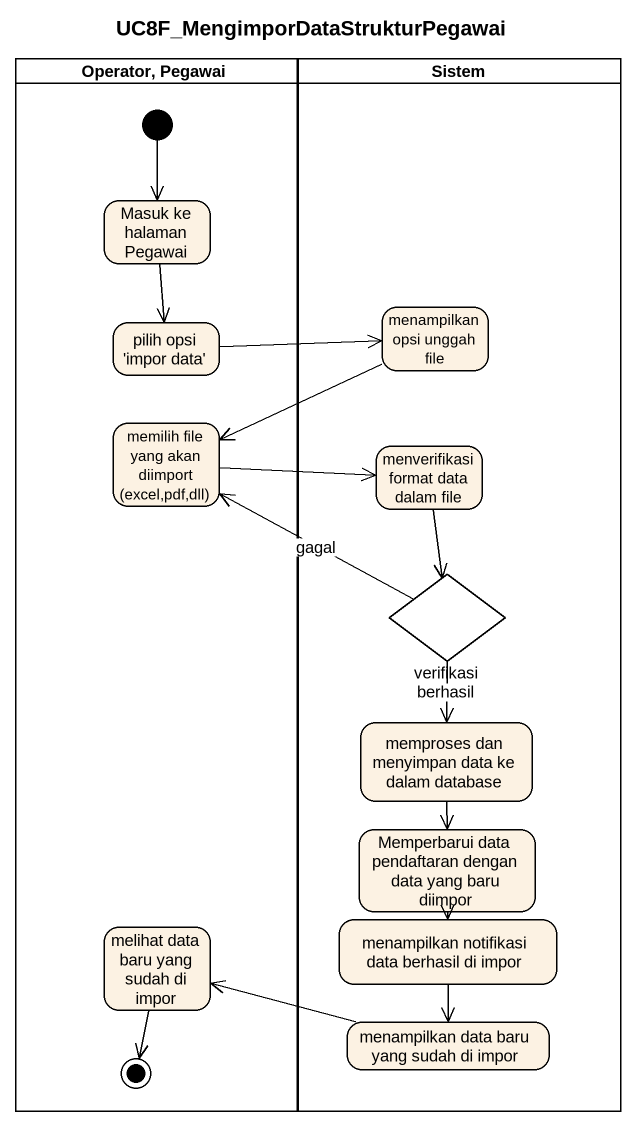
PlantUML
@startuml
title UC8F_MengimporDataStrukturPegawai
hide empty description
state "Operator, Pegawai" as Operator_Pegawai <<partition>> {
  state "Masuk ke halaman Pegawai" as Masuk_ke_halaman_Pegawai
  state "pilih opsi 'impor data'" as pilih_opsi_impor_data
  state "memilih file yang akan diimport (excel,pdf,dll)" as memilih_file_yang_akan
  state "melihat data baru yang sudah di impor" as melihat_data_baru_yang
  [*] --> Masuk_ke_halaman_Pegawai
  melihat_data_baru_yang --> [*]
}
state Sistem <<partition>> {
  state "menampilkan opsi unggah file" as menampilkan_opsi_unggah_file
  state "menverifikasi format data dalam file" as menverifikasi_format_data
  state verifikasi <<choice>>
  state "memproses dan menyimpan data ke dalam database" as memproses_dan_menyimpan
  state "Memperbarui data pendaftaran dengan data yang baru diimpor" as Memperbarui_data
  state "menampilkan notifikasi data berhasil di impor" as menampilkan_notifikasi_data
  state "menampilkan data baru yang sudah di impor" as menampilkan_data_baru_yang
}
Masuk_ke_halaman_Pegawai --> pilih_opsi_impor_data
pilih_opsi_impor_data -right-> menampilkan_opsi_unggah_file
menampilkan_opsi_unggah_file -left-> memilih_file_yang_akan
memilih_file_yang_akan -right-> menverifikasi_format_data
menverifikasi_format_data --> verifikasi
verifikasi -left-> memilih_file_yang_akan : gagal
verifikasi --> memproses_dan_menyimpan : berhasil
memproses_dan_menyimpan --> Memperbarui_data
Memperbarui_data --> menampilkan_notifikasi_data
menampilkan_notifikasi_data --> menampilkan_data_baru_yang
menampilkan_data_baru_yang -left-> melihat_data_baru_yang
@enduml
